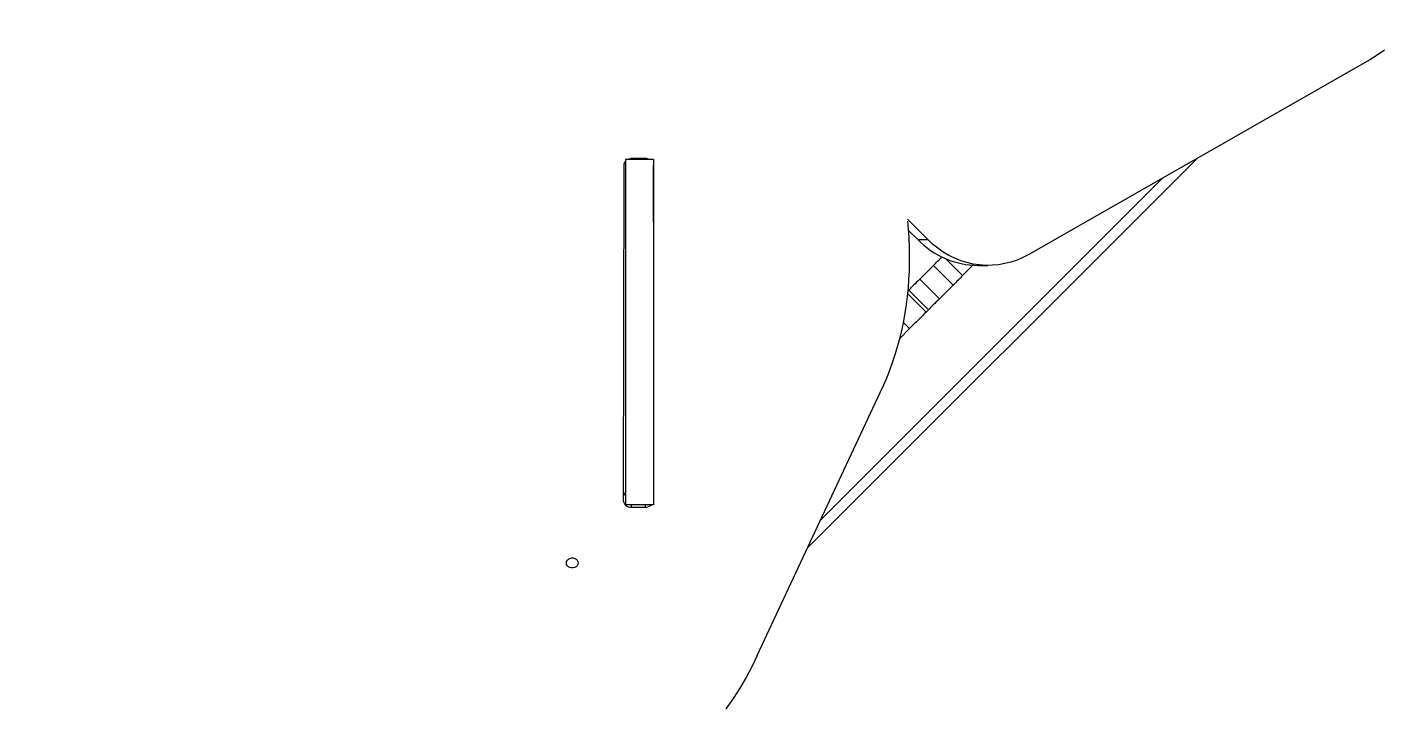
# Model space of a CAD drawing. Header units: millimetres. Extents: x -9608 to 9087, y -7864 to 6934.
# Drawn here: x 3416 to 4434, y 2972 to 3485 of the extents above; entities that cross this region are included whole.
import ezdxf

# ---------------------------------------------------------------- set-up
doc = ezdxf.new("R2010")
doc.units = ezdxf.units.MM
doc.layers.add('DIKOM_ОБЪЕКТ', color=7, linetype='Continuous')
doc.layers.add('DIKOM_РАЗМЕР_ОБЪЕКТА', color=7, linetype='Continuous')
doc.styles.add('style1', font='arial.ttf', dxfattribs={"width": 0.8})
doc.dimstyles.new('1-50', dxfattribs={"dimtxt": 300, "dimasz": 200, "dimexe": 100, "dimexo": 0, "dimgap": 100, "dimtad": 1, "dimtxsty": 'style1', "dimcen": 200, "dimclrd": 7, "dimclre": 7, "dimclrt": 7, "dimadec": 1, "dimazin": 2, "dimtfac": 1, "dimtmove": 0, "dimatfit": 2, "dimfxl": 0, "dimlwd": 25, "dimlwe": 18, "dimarcsym": 0})

# ---------------------------------------------------------------- blocks, each defined once
blk = doc.blocks.new('*D16')
at = {"layer": 'Defpoints', "color": 0, "transparency": 16777216}
for p in [(-6125, 3662.5), (7039, -2261), (7039, -7136.2)]:
    blk.add_point(p, dxfattribs=at)
at = {"layer": 'DIKOM_РАЗМЕР_ОБЪЕКТА', "color": 7, "lineweight": 18, "transparency": 16777216}
for p, q in [((-6125, 3662.5), (-6125, -7236.2)), ((7039, -2261), (7039, -7236.2))]:
    blk.add_line(p, q, dxfattribs=at)
at = {"layer": 'DIKOM_РАЗМЕР_ОБЪЕКТА', "color": 7, "lineweight": 25, "transparency": 16777216}
blk.add_line((-5925, -7136.2), (6839, -7136.2), dxfattribs=at)
at = {"layer": 'DIKOM_РАЗМЕР_ОБЪЕКТА', "color": 7, "transparency": 16777216}
for points in [[(-5925, -7102.9), (-5925, -7169.5), (-6125, -7136.2)], [(6839, -7102.9), (6839, -7169.5), (7039, -7136.2)]]:
    blk.add_solid(points, dxfattribs=at)
at = {"layer": 'DIKOM_РАЗМЕР_ОБЪЕКТА', "color": 7, "transparency": 16777216, "insert": (326.4, -6882.9), "char_height": 300, "attachment_point": 5, "style": 'style1'}
blk.add_mtext('13200', dxfattribs=at)

msp = doc.modelspace()

# ---------------------------------------------------------------- linework, layer by layer
at = {"layer": 'DIKOM_ОБЪЕКТ', "color": 7, "linetype": 'Continuous', "lineweight": 15}
for p, q in [((4427.081, 3460.344), (4170.337, 3313.789)), ((3865.558, 3380.814), (3865.131, 3128.731)), ((3887.881, 3385.217), (3866.885, 3385.217)), ((3866.885, 3385.217), (3866.885, 3125.409)), ((3881.961, 3385.919), (3871.57, 3385.932)), ((3887.881, 3385.217), (3887.881, 3125.409)), ((3887.881, 3381.53), (3887.958, 3380.715)), ((3887.881, 3345.657), (3887.942, 3381.055)), ((3887.881, 3338.157), (3887.958, 3380.715)), ((4003.894, 3092.851), (4297.321, 3386.279)), ((4013.827, 3114.102), (4270.969, 3371.231)), ((4094.272, 3325.03), (4079.028, 3340.273)), ((4086.78, 3325.03), (4079.929, 3331.879)), ((4086.78, 3325.03), (4094.272, 3325.03)), ((4080.569, 3307.416), (4080.569, 3314.916)), ((4120.547, 3297.808), (4107.715, 3310.634)), ((4098.544, 3305.503), (4088.26, 3295.222)), ((4113.391, 3290.654), (4098.544, 3305.503)), ((4128.36, 3305.623), (4120.547, 3297.808)), ((4132.129, 3305.505), (4139.636, 3305.505)), ((4079.974, 3286.936), (4079.593, 3286.557)), ((4094.821, 3272.087), (4079.974, 3286.936)), ((4103.107, 3280.373), (4088.26, 3295.222)), ((4113.391, 3290.654), (4103.107, 3280.373)), ((4093.158, 3270.421), (4079.364, 3284.214)), ((4094.821, 3272.087), (4093.158, 3270.421)), ((4080.661, 3257.925), (4073.291, 3250.554)), ((4080.661, 3257.925), (4076.053, 3262.533)), ((3966.006, 3011.806), (4058.627, 3209.896)), ((3887.881, 3125.409), (3866.885, 3125.409)), ((3871.112, 3125.409), (3871.112, 3123.527)), ((3881.519, 3125.409), (3881.519, 3123.514)), ((3871.112, 3123.527), (3881.519, 3123.514))]:
    msp.add_line(p, q, dxfattribs=at)
at = {"layer": 'DIKOM_ОБЪЕКТ', "color": 7, "linetype": 'Continuous', "lineweight": 15, "flags": 128}
for points in [[(4438.144, 3467.458), (4432.696, 3463.745), (4427.081, 3460.344)], [(4170.337, 3313.789), (4165.973, 3311.515), (4161.502, 3309.594), (4156.909, 3308.034), (4152.255, 3306.843), (4147.525, 3306.025), (4142.764, 3305.586), (4137.973, 3305.527), (4133.212, 3305.849), (4128.467, 3306.55), (4123.782, 3307.626), (4119.174, 3309.073), (4114.658, 3310.883), (4110.263, 3313.049), (4106.006, 3315.559), (4101.901, 3318.402), (4097.995, 3321.564), (4094.272, 3325.03)], [(4120.547, 3297.808), (4119.8, 3297.054), (4118.991, 3296.245), (4118.121, 3295.388), (4117.236, 3294.491), (4116.306, 3293.561), (4115.344, 3292.606), (4114.368, 3291.634), (4113.391, 3290.654)], [(4088.26, 3295.222), (4087.07, 3294.036), (4085.91, 3292.864), (4084.766, 3291.723), (4083.667, 3290.625), (4082.629, 3289.585), (4081.653, 3288.615), (4080.768, 3287.729), (4079.974, 3286.936)], [(4103.107, 3280.373), (4101.932, 3279.187), (4100.757, 3278.015), (4099.612, 3276.873), (4098.514, 3275.775), (4097.476, 3274.735), (4096.5, 3273.766), (4095.615, 3272.879), (4094.821, 3272.087)], [(4093.158, 3270.421), (4091.968, 3269.235), (4090.64, 3267.896), (4089.16, 3266.424), (4087.573, 3264.841), (4085.91, 3263.174), (4084.186, 3261.447), (4082.431, 3259.689), (4080.661, 3257.925)], [(3822.345, 3081.587), (3822.528, 3082.661), (3823.047, 3083.646), (3823.871, 3084.465), (3824.924, 3085.05), (3826.129, 3085.354), (3827.38, 3085.352), (3828.586, 3085.045), (3829.639, 3084.458), (3830.447, 3083.637), (3830.966, 3082.65), (3831.149, 3081.576), (3830.966, 3080.503), (3830.447, 3079.517), (3829.623, 3078.698), (3828.571, 3078.113), (3827.365, 3077.809), (3826.114, 3077.811), (3824.908, 3078.118), (3823.856, 3078.705), (3823.047, 3079.526), (3822.528, 3080.514), (3822.345, 3081.587)], [(3966.006, 3011.806), (3961.932, 3003.523), (3957.538, 2995.366), (3952.823, 2987.347), (3947.772, 2979.474), (3942.432, 2971.757)]]:
    msp.add_lwpolyline(points, dxfattribs=at)
at = {"layer": 'DIKOM_ОБЪЕКТ', "color": 7, "linetype": 'Continuous', "lineweight": 15}
for centre, radius, start, end in [((3870.385, 3380.668), 4.829, 136.440957, 178.276043), ((3871.526, 3379.257), 6.676, 89.62341, 116.779026), ((3881.992, 3379.27), 6.649, 63.422961, 90.269061), ((3855.826, 3314.863), 224.744, 0.013426, 6.122108), ((4132.925, 3369.779), 64.279, 224.11954, 269.290374), ((3850.497, 3307.954), 230.073, 334.77308, 359.866086), ((3916.376, 3493.989), 262.13, 314.023574, 316.005195), ((3869.199, 3135.876), 4.053, 179.787994, 235.191872), ((3870.736, 3129.134), 5.62, 184.114154, 273.839464), ((3881.622, 3129.884), 6.371, 269.067749, 315.383506), ((3826.747, 3090.515), 5.243, 261.379904, 278.620096)]:
    msp.add_arc(centre, radius, start, end, dxfattribs=at)

# ---------------------------------------------------------------- dimensions: what is measured, and where the dimension line sits
at = {"layer": 'DIKOM_РАЗМЕР_ОБЪЕКТА'}
dim = msp.add_linear_dim(base=(7038.989, -7136.194), p1=(-6124.982, 3662.494), p2=(7038.989, -2261.037), text='13200', dimstyle='1-50', dxfattribs=at)
dim.commit()
dim.dimension.update_dxf_attribs({"geometry": '*D16', "text_midpoint": (326.371, -7136.194), "dimtype": 160})

doc.saveas('drawing.dxf')
